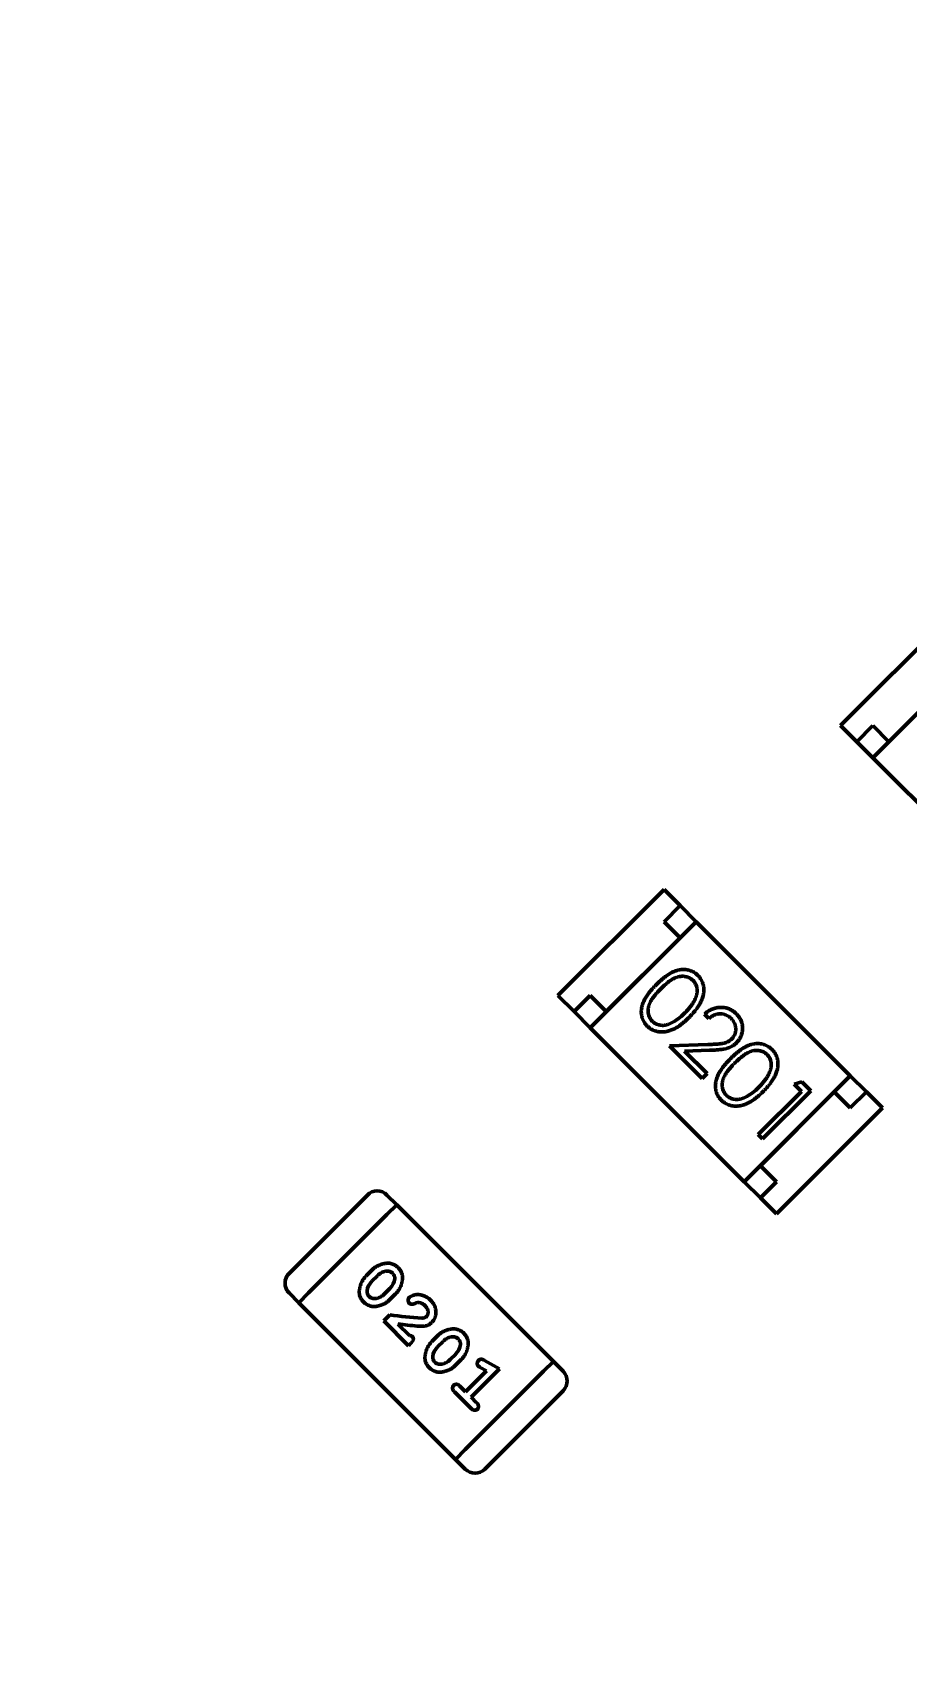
# Model space of a CAD drawing. Header units: millimetres. Extents: x 71 to 428, y 120 to 295.
# Drawn here: x 361.018 to 362.941, y 225.302 to 228.892 of the extents above; entities that cross this region are included whole.
import ezdxf

# ---------------------------------------------------------------- set-up
doc = ezdxf.new("R2010")
doc.units = ezdxf.units.MM
doc.header["$LTSCALE"] = 0.75
doc.layers.add('Visible', color=7, linetype='Continuous', lineweight=50)
doc.layers.add('尺寸标注', color=3, linetype='Continuous')
doc.styles.get("Standard").update_dxf_attribs({"font": 'arial.ttf'})
doc.dimstyles.new('Dim-ISO-25', dxfattribs={"dimtxt": 3.5, "dimasz": 3.5, "dimexe": 2.1, "dimexo": 2.1, "dimgap": 1.4, "dimtad": 1, "dimzin": 12, "dimdsep": 46, "dimtxsty": 'Standard', "dimcen": 0, "dimazin": 3, "dimtp": 0.1, "dimtm": 0.1, "dimtfac": 0.714286, "dimtmove": 0, "dimatfit": 3, "dimfxl": 1, "dimtzin": 12, "dimarcsym": 0})

# ---------------------------------------------------------------- blocks, each defined once
blk = doc.blocks.new('*D139')
at = {"color": 0, "linetype": 'ByBlock', "lineweight": -2}
for p, q in [((354.8964, 258.3129), (354.8964, 264.5936)), ((384.4004, 221.7318), (384.4004, 264.5936)), ((384.4004, 262.4936), (354.8964, 262.4936))]:
    blk.add_line(p, q, dxfattribs=at)
at = {"color": 0, "linetype": 'ByBlock'}
for points in [[(354.8964, 262.4936), (358.3964, 263.0769), (358.3964, 261.9102)], [(384.4004, 262.4936), (380.9004, 263.0769), (380.9004, 261.9102)]]:
    blk.add_solid(points, dxfattribs=at)
at = {"layer": 'Defpoints', "color": 0, "linetype": 'ByBlock'}
for p in [(354.8964, 256.2129), (384.4004, 219.6318)]:
    blk.add_point(p, dxfattribs=at)
at = {"color": 0, "linetype": 'ByBlock', "lineweight": -2, "insert": (369.6484, 265.6806), "char_height": 3.5, "attachment_point": 5}
blk.add_mtext('\\A0;29.5', dxfattribs=at)

msp = doc.modelspace()

# ---------------------------------------------------------------- linework, layer by layer
at = {"layer": 'Visible'}
for p, q in [((362.7966, 227.3663), (363.03, 227.5996)), ((363.1007, 227.5289), (362.8674, 227.2956)), ((362.9027, 227.3309), (363.0653, 227.4936)), ((362.7966, 227.3663), (362.832, 227.3309)), ((362.8674, 227.3663), (362.832, 227.3309)), ((362.9027, 227.3309), (362.8674, 227.3663)), ((362.832, 227.3309), (362.8674, 227.2956)), ((363.2068, 226.9562), (362.8674, 227.2956)), ((362.1743, 226.7719), (362.4077, 227.0053)), ((362.4077, 227.0053), (362.443, 226.9699)), ((362.443, 226.9699), (362.4077, 226.9346)), ((362.4784, 226.9346), (362.443, 226.9699)), ((362.4784, 226.9346), (362.2451, 226.7012)), ((362.4077, 226.9346), (362.443, 226.8992)), ((362.8178, 226.5952), (362.4784, 226.9346)), ((362.2804, 226.7366), (362.443, 226.8992)), ((362.1743, 226.7719), (362.2097, 226.7366)), ((362.2451, 226.7719), (362.2097, 226.7366)), ((362.2804, 226.7366), (362.2451, 226.7719)), ((362.2097, 226.7366), (362.2451, 226.7012)), ((362.5065, 226.7214), (362.497, 226.7309)), ((362.5845, 226.3618), (362.2451, 226.7012)), ((362.4195, 226.6615), (362.5045, 226.6643)), ((362.4916, 226.5895), (362.4195, 226.6615)), ((362.508, 226.6515), (362.4531, 226.6497)), ((362.4531, 226.6497), (362.5024, 226.6003)), ((362.5024, 226.6003), (362.4916, 226.5895)), ((362.8178, 226.5952), (362.5845, 226.3618)), ((362.6942, 226.5772), (362.7113, 226.5819)), ((362.7105, 226.5609), (362.6942, 226.5772)), ((362.7113, 226.5819), (362.7309, 226.5623)), ((362.8532, 226.5598), (362.8178, 226.5952)), ((362.6153, 226.4657), (362.7105, 226.5609)), ((362.6198, 226.3972), (362.7825, 226.5598)), ((362.7309, 226.5623), (362.6248, 226.4562)), ((362.7825, 226.5598), (362.8178, 226.5245)), ((362.8178, 226.5245), (362.8532, 226.5598)), ((362.8885, 226.5245), (362.8532, 226.5598)), ((362.6552, 226.2911), (362.8885, 226.5245)), ((362.6248, 226.4562), (362.6153, 226.4657)), ((362.6552, 226.3618), (362.6198, 226.3972)), ((362.5845, 226.3618), (362.6198, 226.3265)), ((362.6198, 226.3265), (362.6552, 226.3618)), ((361.7546, 226.3328), (361.5822, 226.1603)), ((361.8193, 226.3112), (361.7977, 226.3328)), ((361.7977, 226.2897), (361.8193, 226.3112)), ((361.7977, 226.2897), (361.8193, 226.3112)), ((362.1641, 225.9664), (361.8193, 226.3112)), ((362.6552, 226.2911), (362.6198, 226.3265)), ((361.7977, 226.2897), (361.6253, 226.1172)), ((361.7977, 226.2897), (361.6253, 226.1172)), ((361.752, 226.1549), (361.7645, 226.1675)), ((361.7644, 226.1429), (361.7766, 226.155)), ((361.5822, 226.1172), (361.6038, 226.0957)), ((361.6038, 226.0957), (361.6253, 226.1172)), ((361.6038, 226.0957), (361.6253, 226.1172)), ((361.8044, 226.1272), (361.7922, 226.115)), ((361.8168, 226.1152), (361.8043, 226.1026)), ((361.6038, 226.0957), (361.9486, 225.7508)), ((361.7905, 226.0555), (361.8039, 226.0688)), ((361.845, 226.001), (361.7905, 226.0555)), ((361.8217, 226.0488), (361.8472, 226.0232)), ((361.8506, 226.0066), (361.845, 226.001)), ((361.8966, 226.0103), (361.9091, 226.0228)), ((361.909, 225.9982), (361.9212, 226.0104)), ((361.949, 225.9826), (361.9368, 225.9704)), ((361.9614, 225.9706), (361.9489, 225.958)), ((362.0167, 225.9457), (362.0031, 225.9534)), ((362.0124, 225.9687), (362.0453, 225.9498)), ((362.1641, 225.9664), (362.1426, 225.9448)), ((362.1426, 225.9448), (362.1641, 225.9664)), ((362.1857, 225.9448), (362.1641, 225.9664)), ((361.9702, 225.7724), (362.1426, 225.9448)), ((362.1426, 225.9448), (361.9702, 225.7724)), ((361.9707, 225.8998), (362.0167, 225.9457)), ((362.0453, 225.9498), (361.983, 225.8875)), ((361.983, 225.8631), (361.9463, 225.8998)), ((361.9585, 225.912), (361.9707, 225.8998)), ((361.983, 225.8875), (361.9952, 225.8753)), ((362.0133, 225.7293), (362.1857, 225.9017)), ((361.9702, 225.7724), (361.9486, 225.7508)), ((361.9486, 225.7508), (361.9702, 225.7724)), ((361.9486, 225.7508), (361.9702, 225.7293))]:
    msp.add_line(p, q, dxfattribs=at)
at = {"layer": 'Visible', "extrusion": (0, 0, -1)}
msp.add_circle((-354.8964, 204.496), 47.93, dxfattribs=at)
at = {"layer": 'Visible'}
for centre, radius, start, end in [((362.3729, 226.8104), 0.1113, 296.6443, 316.3671), ((362.5361, 226.6473), 0.1113, 296.6443, 316.3671), ((361.7762, 226.3112), 0.0305, 45, 135), ((361.7883, 226.118), 0.0345, 133.9143, 173.8744), ((361.7802, 226.1523), 0.0348, 313.967, 353.4954), ((361.9082, 226.7341), 0.6732, 261.0869, 267.1373), ((361.9425, 226.9631), 0.9222, 262.4735, 265.1522), ((361.9329, 225.9734), 0.0345, 133.9143, 173.8744), ((361.9248, 226.0077), 0.0348, 313.967, 353.4954), ((362.014, 225.9744), 0.0236, 229.1731, 242.5488), ((362.1641, 225.9233), 0.0305, 315, 45)]:
    msp.add_arc(centre, radius, start, end, dxfattribs=at)
at = {"layer": 'Visible', "extrusion": (0, 0, -1)}
for centre, start, end in [((-361.6038, 226.1388), 315, 45), ((-361.9917, 225.7508), 225, 315)]:
    msp.add_arc(centre, 0.0305, start, end, dxfattribs=at)
at = {"layer": 'Visible'}
for points, knots in [([(362.3909, 226.7961), (362.3926, 226.7978), (362.3959, 226.8011), (362.401, 226.8057), (362.4058, 226.8098), (362.4105, 226.8136), (362.4151, 226.8169), (362.4195, 226.8197), (362.4237, 226.8221), (362.4278, 226.8241), (362.4318, 226.8258), (362.4357, 226.8271), (362.4395, 226.8281), (362.4433, 226.8288), (362.4471, 226.8293), (362.4507, 226.8295), (362.4543, 226.8293), (362.4579, 226.8289), (362.4614, 226.8282), (362.4647, 226.8272), (362.468, 226.8261), (362.4711, 226.8246), (362.4741, 226.823), (362.4769, 226.821), (362.4796, 226.8189), (362.4813, 226.8173), (362.4822, 226.8164)], [0, 0, 0, 0, 0.068595, 0.133246, 0.194313, 0.251279, 0.304513, 0.354235, 0.400481, 0.443411, 0.484015, 0.523252, 0.561042, 0.5979, 0.633518, 0.668314, 0.702496, 0.736685, 0.770293, 0.803437, 0.835913, 0.86846, 0.900847, 0.933467, 0.966258, 1, 1, 1, 1]), ([(362.4716, 226.8053), (362.4704, 226.8064), (362.4679, 226.8086), (362.4636, 226.8112), (362.4587, 226.813), (362.4544, 226.814), (362.4508, 226.8144), (362.448, 226.8145), (362.4451, 226.8143), (362.4423, 226.8139), (362.4393, 226.8133), (362.4364, 226.8124), (362.4334, 226.8113), (362.4303, 226.81), (362.4271, 226.8084), (362.4238, 226.8063), (362.4203, 226.804), (362.4167, 226.8012), (362.4128, 226.7981), (362.4088, 226.7946), (362.4047, 226.7908), (362.4019, 226.7881), (362.4005, 226.7866)], [0, 0, 0, 0, 0.060387, 0.120883, 0.182755, 0.247811, 0.281299, 0.315088, 0.349702, 0.384857, 0.420966, 0.458511, 0.497175, 0.537602, 0.580503, 0.627468, 0.678388, 0.733983, 0.793747, 0.857714, 0.926698, 1, 1, 1, 1]), ([(362.4822, 226.8164), (362.483, 226.8156), (362.4846, 226.8139), (362.4868, 226.8111), (362.4888, 226.8082), (362.4905, 226.8052), (362.492, 226.8021), (362.4932, 226.7988), (362.4942, 226.7954), (362.4948, 226.7919), (362.4953, 226.7883), (362.4954, 226.7846), (362.4953, 226.7808), (362.4949, 226.777), (362.4941, 226.773), (362.4931, 226.769), (362.4917, 226.765), (362.4901, 226.7608), (362.4881, 226.7565), (362.4858, 226.7522), (362.483, 226.7477), (362.4798, 226.7432), (362.4762, 226.7385), (362.4722, 226.7338), (362.4677, 226.7289), (362.4646, 226.7257), (362.463, 226.724)], [0, 0, 0, 0, 0.033788, 0.067194, 0.099862, 0.132567, 0.165151, 0.197913, 0.231319, 0.265083, 0.299255, 0.334399, 0.369943, 0.406284, 0.444064, 0.482998, 0.523354, 0.565537, 0.609613, 0.656391, 0.705885, 0.758325, 0.813832, 0.872795, 0.934722, 1, 1, 1, 1]), ([(362.3707, 226.7049), (362.3698, 226.7058), (362.3682, 226.7075), (362.3661, 226.7102), (362.3641, 226.713), (362.3625, 226.716), (362.361, 226.7191), (362.3599, 226.7223), (362.3589, 226.7256), (362.3582, 226.729), (362.3578, 226.7326), (362.3576, 226.7362), (362.3578, 226.7398), (362.3583, 226.7436), (362.359, 226.7474), (362.36, 226.7512), (362.3614, 226.7552), (362.363, 226.7592), (362.365, 226.7633), (362.3674, 226.7676), (362.3703, 226.772), (362.3736, 226.7766), (362.3773, 226.7813), (362.3814, 226.7861), (362.386, 226.7911), (362.3892, 226.7944), (362.3909, 226.7961)], [0, 0, 0, 0, 0.033787, 0.066622, 0.099285, 0.131361, 0.163585, 0.196104, 0.228902, 0.262158, 0.295991, 0.330218, 0.36506, 0.400951, 0.43762, 0.475708, 0.515381, 0.556414, 0.599765, 0.646424, 0.696431, 0.749782, 0.806573, 0.867436, 0.931887, 1, 1, 1, 1]), ([(362.4005, 226.7866), (362.399, 226.7852), (362.3963, 226.7825), (362.3925, 226.7783), (362.389, 226.7743), (362.3859, 226.7705), (362.3832, 226.7669), (362.3808, 226.7634), (362.3788, 226.7601), (362.3771, 226.7569), (362.3758, 226.7538), (362.3747, 226.7508), (362.3738, 226.7478), (362.3732, 226.7449), (362.3728, 226.742), (362.3726, 226.7392), (362.3727, 226.7364), (362.3731, 226.7327), (362.3741, 226.7284), (362.376, 226.7236), (362.3785, 226.7192), (362.3807, 226.7167), (362.3819, 226.7155)], [0, 0, 0, 0, 0.072951, 0.141584, 0.205926, 0.265301, 0.320597, 0.371817, 0.41879, 0.461699, 0.502134, 0.540804, 0.578181, 0.614297, 0.649678, 0.684299, 0.718359, 0.752081, 0.817652, 0.879722, 0.939966, 1, 1, 1, 1]), ([(362.4535, 226.7336), (362.4548, 226.7349), (362.4572, 226.7374), (362.4607, 226.7412), (362.4639, 226.745), (362.4668, 226.7487), (362.4694, 226.7523), (362.4718, 226.7558), (362.4738, 226.7593), (362.4756, 226.7628), (362.4771, 226.7661), (362.4783, 226.7694), (362.4793, 226.7726), (362.48, 226.7757), (362.4805, 226.7787), (362.4807, 226.7817), (362.4806, 226.7845), (362.4802, 226.7882), (362.4792, 226.7925), (362.4775, 226.7973), (362.4749, 226.8016), (362.4727, 226.804), (362.4716, 226.8053)], [0, 0, 0, 0, 0.065681, 0.128486, 0.188175, 0.245106, 0.299448, 0.350823, 0.399942, 0.446672, 0.491255, 0.533376, 0.573853, 0.612526, 0.649597, 0.685532, 0.720106, 0.753838, 0.818925, 0.880493, 0.940311, 1, 1, 1, 1]), ([(362.497, 226.7309), (362.4983, 226.7321), (362.5009, 226.7344), (362.5051, 226.7375), (362.5094, 226.7401), (362.5138, 226.7422), (362.5184, 226.7439), (362.523, 226.7451), (362.5278, 226.7459), (362.5327, 226.7461), (362.5375, 226.7459), (362.5422, 226.7452), (362.5468, 226.7441), (362.5512, 226.7426), (362.5554, 226.7405), (362.5595, 226.738), (362.5634, 226.7351), (362.5657, 226.7328), (362.567, 226.7317)], [0, 0, 0, 0, 0.068791, 0.135103, 0.198979, 0.261904, 0.323495, 0.385195, 0.446969, 0.509765, 0.572251, 0.633405, 0.693251, 0.752583, 0.812579, 0.873275, 0.93555, 1, 1, 1, 1]), ([(362.463, 226.724), (362.4613, 226.7224), (362.4581, 226.7193), (362.4533, 226.7149), (362.4486, 226.7109), (362.4439, 226.7073), (362.4394, 226.7041), (362.435, 226.7014), (362.4307, 226.6989), (362.4264, 226.697), (362.4223, 226.6954), (362.4183, 226.694), (362.4143, 226.693), (362.4103, 226.6922), (362.4065, 226.6918), (362.4027, 226.6917), (362.399, 226.6918), (362.3953, 226.6922), (362.3918, 226.693), (362.3884, 226.6939), (362.3851, 226.6952), (362.3819, 226.6966), (362.3789, 226.6983), (362.376, 226.7003), (362.3732, 226.7025), (362.3715, 226.7041), (362.3707, 226.7049)], [0, 0, 0, 0, 0.065063, 0.126773, 0.185516, 0.240765, 0.29298, 0.34225, 0.388919, 0.432776, 0.474628, 0.514775, 0.553606, 0.591426, 0.628028, 0.663804, 0.698984, 0.733591, 0.767628, 0.801208, 0.834264, 0.866981, 0.89972, 0.932702, 0.966176, 1, 1, 1, 1]), ([(362.3819, 226.7155), (362.3831, 226.7144), (362.3855, 226.7121), (362.3899, 226.7096), (362.3946, 226.7077), (362.3989, 226.7068), (362.4025, 226.7064), (362.4052, 226.7063), (362.4081, 226.7065), (362.4109, 226.7069), (362.4138, 226.7076), (362.4168, 226.7084), (362.4198, 226.7096), (362.4218, 226.7105), (362.4228, 226.711)], [0, 0, 0, 0, 0.112813, 0.225394, 0.339595, 0.459675, 0.521735, 0.583926, 0.648174, 0.713881, 0.781004, 0.851451, 0.924051, 1, 1, 1, 1]), ([(362.5556, 226.7213), (362.5547, 226.7221), (362.5531, 226.7237), (362.5504, 226.7258), (362.5476, 226.7275), (362.5447, 226.729), (362.5417, 226.7302), (362.5387, 226.731), (362.5355, 226.7316), (362.5322, 226.7318), (362.529, 226.7317), (362.5257, 226.7313), (362.5224, 226.7305), (362.5192, 226.7294), (362.516, 226.7279), (362.5128, 226.726), (362.5096, 226.7239), (362.5076, 226.7222), (362.5065, 226.7214)], [0, 0, 0, 0, 0.064439, 0.126547, 0.186887, 0.245878, 0.304041, 0.362191, 0.420976, 0.48066, 0.5406, 0.600689, 0.661936, 0.724443, 0.789038, 0.856314, 0.926352, 1, 1, 1, 1]), ([(362.5571, 226.6767), (362.5578, 226.6775), (362.5592, 226.679), (362.5609, 226.6814), (362.5625, 226.6839), (362.5637, 226.6866), (362.5646, 226.6894), (362.5652, 226.6923), (362.5656, 226.6954), (362.5656, 226.6986), (362.5654, 226.7018), (362.5649, 226.7049), (362.5641, 226.7079), (362.563, 226.7108), (362.5616, 226.7136), (362.5599, 226.7163), (362.5579, 226.7188), (362.5564, 226.7204), (362.5556, 226.7213)], [0, 0, 0, 0, 0.061965, 0.122122, 0.180988, 0.239933, 0.299906, 0.359989, 0.421776, 0.486576, 0.551535, 0.615018, 0.677259, 0.73973, 0.80305, 0.866495, 0.931973, 1, 1, 1, 1]), ([(362.567, 226.7317), (362.5681, 226.7305), (362.5703, 226.7281), (362.5732, 226.7243), (362.5757, 226.7204), (362.5777, 226.7164), (362.5791, 226.7122), (362.5801, 226.708), (362.5808, 226.7036), (362.5808, 226.6991), (362.5805, 226.6946), (362.5798, 226.6903), (362.5787, 226.6862), (362.5773, 226.6822), (362.5753, 226.6784), (362.5731, 226.6747), (362.5705, 226.6713), (362.5685, 226.6692), (362.5675, 226.6681)], [0, 0, 0, 0, 0.069475, 0.136517, 0.200789, 0.26383, 0.325735, 0.387291, 0.449509, 0.512968, 0.576275, 0.63758, 0.697903, 0.757172, 0.816599, 0.876653, 0.93729, 1, 1, 1, 1]), ([(362.5045, 226.6643), (362.5066, 226.6643), (362.5105, 226.6644), (362.5162, 226.6646), (362.5213, 226.6649), (362.526, 226.6652), (362.5302, 226.6657), (362.5339, 226.6661), (362.5372, 226.6667), (362.5408, 226.6674), (362.5449, 226.6687), (362.5494, 226.6708), (362.5535, 226.6734), (362.5559, 226.6756), (362.5571, 226.6767)], [0, 0, 0, 0, 0.110803, 0.212829, 0.306101, 0.390647, 0.466924, 0.534481, 0.593587, 0.644557, 0.7362, 0.825024, 0.911986, 1, 1, 1, 1]), ([(362.5675, 226.6681), (362.5659, 226.6667), (362.5629, 226.6638), (362.5577, 226.6604), (362.5522, 226.6576), (362.5472, 226.6559), (362.5429, 226.6548), (362.5391, 226.6541), (362.535, 226.6534), (362.5304, 226.6529), (362.5254, 226.6524), (362.52, 226.652), (362.5141, 226.6517), (362.5101, 226.6516), (362.508, 226.6515)], [0, 0, 0, 0, 0.098702, 0.195672, 0.292422, 0.391343, 0.444462, 0.504229, 0.570352, 0.642546, 0.722288, 0.807921, 0.90047, 1, 1, 1, 1]), ([(362.5541, 226.6329), (362.5558, 226.6346), (362.5591, 226.6379), (362.5641, 226.6425), (362.569, 226.6467), (362.5737, 226.6504), (362.5782, 226.6537), (362.5826, 226.6565), (362.5869, 226.659), (362.591, 226.661), (362.5949, 226.6626), (362.5988, 226.6639), (362.6027, 226.6649), (362.6065, 226.6657), (362.6102, 226.6661), (362.6139, 226.6663), (362.6175, 226.6661), (362.6211, 226.6657), (362.6246, 226.665), (362.6279, 226.6641), (362.6311, 226.6629), (362.6342, 226.6614), (362.6372, 226.6598), (362.6401, 226.6579), (362.6428, 226.6557), (362.6445, 226.6541), (362.6453, 226.6533)], [0, 0, 0, 0, 0.068595, 0.133246, 0.194313, 0.251279, 0.304513, 0.354235, 0.400481, 0.443411, 0.484015, 0.523252, 0.561042, 0.5979, 0.633518, 0.668314, 0.702496, 0.736685, 0.770293, 0.803437, 0.835913, 0.86846, 0.900847, 0.933467, 0.966258, 1, 1, 1, 1]), ([(362.6348, 226.6421), (362.6335, 226.6432), (362.6311, 226.6454), (362.6267, 226.648), (362.6219, 226.6498), (362.6176, 226.6508), (362.614, 226.6512), (362.6112, 226.6513), (362.6083, 226.6511), (362.6054, 226.6507), (362.6025, 226.6501), (362.5996, 226.6492), (362.5965, 226.6481), (362.5935, 226.6468), (362.5903, 226.6452), (362.587, 226.6432), (362.5835, 226.6408), (362.5798, 226.638), (362.576, 226.635), (362.572, 226.6315), (362.5678, 226.6276), (362.5651, 226.6249), (362.5636, 226.6235)], [0, 0, 0, 0, 0.060387, 0.120883, 0.182755, 0.247811, 0.281299, 0.315088, 0.349702, 0.384857, 0.420966, 0.458511, 0.497175, 0.537602, 0.580503, 0.627468, 0.678388, 0.733983, 0.793747, 0.857714, 0.926698, 1, 1, 1, 1]), ([(362.6167, 226.5704), (362.6179, 226.5717), (362.6204, 226.5742), (362.6239, 226.578), (362.6271, 226.5818), (362.63, 226.5855), (362.6326, 226.5891), (362.635, 226.5926), (362.637, 226.5962), (362.6388, 226.5996), (362.6402, 226.6029), (362.6415, 226.6062), (362.6425, 226.6094), (362.6432, 226.6125), (362.6437, 226.6155), (362.6438, 226.6185), (362.6438, 226.6213), (362.6434, 226.625), (362.6424, 226.6293), (362.6406, 226.6341), (362.6381, 226.6384), (362.6359, 226.6409), (362.6348, 226.6421)], [0, 0, 0, 0, 0.065681, 0.128486, 0.188175, 0.245106, 0.299448, 0.350823, 0.399942, 0.446672, 0.491255, 0.533376, 0.573853, 0.612526, 0.649597, 0.685532, 0.720106, 0.753838, 0.818925, 0.880493, 0.940311, 1, 1, 1, 1]), ([(362.6453, 226.6533), (362.6462, 226.6524), (362.6478, 226.6507), (362.65, 226.6479), (362.652, 226.6451), (362.6537, 226.642), (362.6551, 226.6389), (362.6563, 226.6356), (362.6573, 226.6322), (362.658, 226.6287), (362.6585, 226.6251), (362.6586, 226.6214), (362.6585, 226.6176), (362.658, 226.6138), (362.6573, 226.6099), (362.6563, 226.6058), (362.6549, 226.6018), (362.6533, 226.5976), (362.6513, 226.5934), (362.649, 226.589), (362.6461, 226.5846), (362.643, 226.58), (362.6393, 226.5753), (362.6353, 226.5706), (362.6309, 226.5657), (362.6278, 226.5625), (362.6262, 226.5609)], [0, 0, 0, 0, 0.033788, 0.067194, 0.099862, 0.132567, 0.165151, 0.197913, 0.231319, 0.265083, 0.299255, 0.334399, 0.369943, 0.406284, 0.444064, 0.482998, 0.523354, 0.565537, 0.609613, 0.656391, 0.705885, 0.758325, 0.813832, 0.872795, 0.934722, 1, 1, 1, 1]), ([(362.5338, 226.5418), (362.533, 226.5426), (362.5314, 226.5443), (362.5292, 226.547), (362.5273, 226.5499), (362.5257, 226.5528), (362.5242, 226.5559), (362.523, 226.5591), (362.5221, 226.5624), (362.5214, 226.5659), (362.521, 226.5694), (362.5208, 226.573), (362.521, 226.5767), (362.5215, 226.5804), (362.5222, 226.5842), (362.5232, 226.5881), (362.5245, 226.592), (362.5262, 226.596), (362.5282, 226.6002), (362.5306, 226.6045), (362.5335, 226.6088), (362.5367, 226.6134), (362.5404, 226.6181), (362.5446, 226.6229), (362.5491, 226.6279), (362.5524, 226.6312), (362.5541, 226.6329)], [0, 0, 0, 0, 0.033787, 0.066622, 0.099285, 0.131361, 0.163585, 0.196104, 0.228902, 0.262158, 0.295991, 0.330218, 0.36506, 0.400951, 0.43762, 0.475708, 0.515381, 0.556414, 0.599765, 0.646424, 0.696431, 0.749782, 0.806573, 0.867436, 0.931887, 1, 1, 1, 1]), ([(362.5636, 226.6235), (362.5622, 226.622), (362.5595, 226.6193), (362.5557, 226.6151), (362.5522, 226.6111), (362.5491, 226.6073), (362.5463, 226.6037), (362.544, 226.6002), (362.5419, 226.5969), (362.5403, 226.5937), (362.539, 226.5906), (362.5379, 226.5876), (362.537, 226.5847), (362.5364, 226.5817), (362.536, 226.5788), (362.5358, 226.576), (362.5359, 226.5732), (362.5363, 226.5695), (362.5373, 226.5652), (362.5392, 226.5604), (362.5417, 226.556), (362.5439, 226.5536), (362.545, 226.5523)], [0, 0, 0, 0, 0.072951, 0.141584, 0.205926, 0.265301, 0.320597, 0.371817, 0.41879, 0.461699, 0.502134, 0.540804, 0.578181, 0.614297, 0.649678, 0.684299, 0.718359, 0.752081, 0.817652, 0.879722, 0.939966, 1, 1, 1, 1]), ([(362.6262, 226.5609), (362.6245, 226.5593), (362.6213, 226.5561), (362.6165, 226.5517), (362.6117, 226.5477), (362.6071, 226.5441), (362.6026, 226.541), (362.5982, 226.5382), (362.5939, 226.5358), (362.5896, 226.5338), (362.5855, 226.5322), (362.5814, 226.5309), (362.5775, 226.5298), (362.5735, 226.5291), (362.5697, 226.5286), (362.5659, 226.5285), (362.5621, 226.5286), (362.5585, 226.5291), (362.555, 226.5298), (362.5516, 226.5307), (362.5483, 226.532), (362.5451, 226.5334), (362.5421, 226.5351), (362.5392, 226.5371), (362.5364, 226.5393), (362.5347, 226.5409), (362.5338, 226.5418)], [0, 0, 0, 0, 0.065063, 0.126773, 0.185516, 0.240765, 0.29298, 0.34225, 0.388919, 0.432776, 0.474628, 0.514775, 0.553606, 0.591426, 0.628028, 0.663804, 0.698984, 0.733591, 0.767628, 0.801208, 0.834264, 0.866981, 0.89972, 0.932702, 0.966176, 1, 1, 1, 1]), ([(362.545, 226.5523), (362.5463, 226.5512), (362.5487, 226.5489), (362.5531, 226.5465), (362.5578, 226.5445), (362.5621, 226.5436), (362.5656, 226.5432), (362.5684, 226.5431), (362.5712, 226.5433), (362.5741, 226.5437), (362.577, 226.5444), (362.58, 226.5453), (362.583, 226.5464), (362.585, 226.5473), (362.586, 226.5478)], [0, 0, 0, 0, 0.112813, 0.225394, 0.339595, 0.459675, 0.521735, 0.583926, 0.648174, 0.713881, 0.781004, 0.851451, 0.924051, 1, 1, 1, 1]), ([(361.7645, 226.1675), (361.7655, 226.1684), (361.7673, 226.1702), (361.7704, 226.1726), (361.7736, 226.1748), (361.7771, 226.1767), (361.7807, 226.1784), (361.7845, 226.1799), (361.7884, 226.1811), (361.7925, 226.1821), (361.7967, 226.1827), (361.8007, 226.1829), (361.8047, 226.1825), (361.8085, 226.1816), (361.8121, 226.1802), (361.8156, 226.1783), (361.819, 226.1759), (361.8211, 226.174), (361.8221, 226.173)], [0, 0, 0, 0, 0.00000392332, 0.00000781989, 0.00001171272, 0.00001567896, 0.00001965637, 0.0000237297, 0.00002787662, 0.00003216055, 0.00003639187, 0.00004045616, 0.00004438048, 0.00004824611, 0.00005213167, 0.00005611832, 0.00006024496, 0.00006456571, 0.00006456571, 0.00006456571, 0.00006456571]), ([(361.8221, 226.173), (361.8232, 226.1718), (361.8254, 226.1695), (361.828, 226.1657), (361.8301, 226.1618), (361.8312, 226.1585), (361.8317, 226.1557), (361.832, 226.1534), (361.832, 226.1511), (361.8319, 226.1486), (361.8316, 226.1459), (361.8311, 226.1431), (361.8305, 226.1401), (361.8297, 226.137), (361.8287, 226.134), (361.8275, 226.1309), (361.8262, 226.128), (361.8247, 226.1252), (361.8229, 226.1225), (361.8211, 226.1199), (361.819, 226.1175), (361.8176, 226.1159), (361.8168, 226.1152)], [0, 0, 0, 0, 0.0000049509, 0.00000956577, 0.00001394934, 0.00001814864, 0.00002029821, 0.00002254065, 0.00002494766, 0.00002747925, 0.00003018326, 0.00003308541, 0.00003612424, 0.00003937499, 0.00004267473, 0.00004595618, 0.00004918637, 0.00005240085, 0.00005560716, 0.00005880481, 0.00006204786, 0.00006530354, 0.00006530354, 0.00006530354, 0.00006530354]), ([(361.7466, 226.0972), (361.7455, 226.0984), (361.7433, 226.1007), (361.7407, 226.1045), (361.7386, 226.1084), (361.7375, 226.1118), (361.737, 226.1146), (361.7368, 226.1168), (361.7367, 226.1192), (361.7368, 226.1217), (361.7372, 226.1244), (361.7376, 226.1272), (361.7383, 226.1301), (361.7391, 226.1331), (361.7401, 226.1362), (361.7413, 226.1392), (361.7426, 226.1421), (361.7442, 226.1449), (361.7459, 226.1476), (361.7477, 226.1501), (361.7498, 226.1526), (361.7512, 226.1541), (361.752, 226.1549)], [0, 0, 0, 0, 0.00000497342, 0.0000096394, 0.00001402095, 0.00001825168, 0.00002037965, 0.00002265599, 0.00002504403, 0.00002759278, 0.00003028011, 0.00003314629, 0.00003618373, 0.00003942054, 0.00004270743, 0.0000459775, 0.00004918291, 0.00005238891, 0.00005556952, 0.00005878627, 0.00006197839, 0.00006523258, 0.00006523258, 0.00006523258, 0.00006523258]), ([(361.7766, 226.155), (361.7773, 226.1558), (361.7789, 226.1572), (361.7812, 226.1591), (361.7837, 226.1608), (361.7863, 226.1622), (361.7889, 226.1634), (361.7916, 226.1643), (361.7943, 226.165), (361.7962, 226.1652), (361.7971, 226.1653)], [0, 0, 0, 0, 0.00000318492, 0.00000626087, 0.00000925103, 0.00001217896, 0.00001502895, 0.00001784239, 0.00002067728, 0.00002351442, 0.00002351442, 0.00002351442, 0.00002351442]), ([(361.7971, 226.1653), (361.7977, 226.1653), (361.7989, 226.1654), (361.8007, 226.1653), (361.8024, 226.165), (361.8041, 226.1645), (361.8057, 226.1639), (361.8072, 226.163), (361.8086, 226.1619), (361.8095, 226.1611), (361.8099, 226.1607)], [0, 0, 0, 0, 0.00000183944, 0.00000361127, 0.00000533318, 0.000007034, 0.00000875084, 0.00001047589, 0.00001226209, 0.00001410398, 0.00001410398, 0.00001410398, 0.00001410398]), ([(361.8099, 226.1607), (361.8111, 226.1594), (361.8128, 226.1577), (361.8143, 226.1538), (361.8146, 226.1528), (361.8149, 226.1503), (361.8149, 226.1494), (361.8148, 226.1483)], [-0.001290056, -0.001290056, -0.001290056, -0.001290056, -0.000574455, -0.000574455, -0.000312129, -0.000312129, 0, 0, 0, 0]), ([(361.8043, 226.1026), (361.8033, 226.1017), (361.8014, 226.0999), (361.7984, 226.0975), (361.7951, 226.0953), (361.7917, 226.0933), (361.7881, 226.0917), (361.7843, 226.0902), (361.7803, 226.089), (361.7762, 226.088), (361.7721, 226.0873), (361.768, 226.0872), (361.7641, 226.0876), (361.7603, 226.0885), (361.7566, 226.0899), (361.7531, 226.0918), (361.7497, 226.0942), (361.7477, 226.0962), (361.7466, 226.0972)], [0, 0, 0, 0, 0.00000392684, 0.00000785143, 0.00001177672, 0.00001571618, 0.00001972871, 0.00002380569, 0.00002796783, 0.00003225561, 0.00003649073, 0.00004054073, 0.00004446857, 0.0000483457, 0.00005223474, 0.00005622497, 0.00006035531, 0.00006470459, 0.00006470459, 0.00006470459, 0.00006470459]), ([(361.7589, 226.1094), (361.7577, 226.1106), (361.756, 226.1123), (361.7545, 226.1162), (361.7542, 226.1173), (361.7539, 226.1196), (361.754, 226.1207), (361.754, 226.1217)], [-0.00130772, -0.00130772, -0.00130772, -0.00130772, -0.000568367, -0.000568367, -0.000303346, -0.000303346, 0, 0, 0, 0]), ([(361.7717, 226.1048), (361.7711, 226.1047), (361.7699, 226.1046), (361.7681, 226.1048), (361.7664, 226.1051), (361.7647, 226.1055), (361.7632, 226.1062), (361.7617, 226.1071), (361.7602, 226.1081), (361.7593, 226.1089), (361.7589, 226.1094)], [0, 0, 0, 0, 0.0000018202, 0.00000358945, 0.00000532878, 0.00000700563, 0.00000871996, 0.00001041883, 0.00001217822, 0.00001401743, 0.00001401743, 0.00001401743, 0.00001401743]), ([(361.7922, 226.115), (361.7915, 226.1143), (361.7899, 226.1129), (361.7876, 226.1109), (361.7851, 226.1093), (361.7825, 226.1079), (361.7799, 226.1067), (361.7772, 226.1058), (361.7745, 226.1051), (361.7726, 226.1049), (361.7717, 226.1048)], [0, 0, 0, 0, 0.00000318535, 0.00000626171, 0.00000925226, 0.0000121569, 0.00001503035, 0.00001784417, 0.00002067944, 0.00002351696, 0.00002351696, 0.00002351696, 0.00002351696]), ([(361.8468, 226.0949), (361.8464, 226.0953), (361.8456, 226.0961), (361.8449, 226.0977), (361.8443, 226.0993), (361.8442, 226.101), (361.8443, 226.1028), (361.8447, 226.1044), (361.8455, 226.1059), (361.8462, 226.1067), (361.8465, 226.1071)], [0, 0, 0, 0, 0.00000173224, 0.00000338557, 0.00000506021, 0.00000680672, 0.00000853127, 0.00001015356, 0.00001173733, 0.00001335086, 0.00001335086, 0.00001335086, 0.00001335086]), ([(361.8465, 226.1071), (361.8472, 226.1077), (361.8487, 226.1089), (361.8515, 226.1104), (361.8549, 226.1117), (361.8588, 226.1129), (361.8631, 226.1136), (361.8676, 226.1137), (361.8722, 226.1131), (361.8769, 226.1119), (361.8815, 226.1101), (361.8858, 226.1078), (361.8899, 226.1049), (361.8924, 226.1026), (361.8936, 226.1015)], [0, 0, 0, 0, 0.00000270097, 0.00000585083, 0.00000944726, 0.00001361474, 0.00001806426, 0.00002254117, 0.00002715344, 0.00003199017, 0.00003694194, 0.00004188211, 0.00004685466, 0.00005196179, 0.00005196179, 0.00005196179, 0.00005196179]), ([(361.867, 226.096), (361.8662, 226.096), (361.8647, 226.096), (361.8624, 226.0955), (361.8599, 226.0947), (361.8583, 226.0939), (361.8574, 226.0935)], [0, 0, 0, 0, 0.000002175077, 0.000004534679, 0.00000710803, 0.00000994851, 0.00000994851, 0.00000994851, 0.00000994851]), ([(361.8813, 226.0893), (361.8797, 226.0909), (361.8779, 226.0926), (361.8712, 226.0957), (361.8685, 226.0959), (361.867, 226.096)], [0, 0, 0, 0, 0.000683895, 0.000683895, 0.001354625, 0.001354625, 0.001354625, 0.001354625]), ([(361.8936, 226.1015), (361.8945, 226.1005), (361.8963, 226.0986), (361.8987, 226.0957), (361.9006, 226.0926), (361.9023, 226.0895), (361.9036, 226.0862), (361.9046, 226.0829), (361.9052, 226.0795), (361.9055, 226.076), (361.9055, 226.0726), (361.9052, 226.0693), (361.9045, 226.0661), (361.9035, 226.0631), (361.9022, 226.0602), (361.9006, 226.0574), (361.8987, 226.0548), (361.8971, 226.0532), (361.8964, 226.0524)], [0, 0, 0, 0, 0.00000396152, 0.00000777318, 0.00001144186, 0.00001501091, 0.00001850341, 0.0000219689, 0.00002545535, 0.0000289496, 0.00003241385, 0.00003575633, 0.00003900914, 0.00004220711, 0.00004540995, 0.00004860867, 0.00005188381, 0.00005525319, 0.00005525319, 0.00005525319, 0.00005525319]), ([(361.8574, 226.0935), (361.8569, 226.0933), (361.8559, 226.0928), (361.8544, 226.0924), (361.8529, 226.0921), (361.8515, 226.0922), (361.8503, 226.0926), (361.849, 226.0931), (361.8479, 226.0939), (361.8472, 226.0945), (361.8468, 226.0949)], [0, 0, 0, 0, 0.00000176971, 0.00000333785, 0.00000478827, 0.00000612499, 0.00000741067, 0.00000872109, 0.00001009523, 0.00001156844, 0.00001156844, 0.00001156844, 0.00001156844]), ([(361.8746, 226.0618), (361.8757, 226.0618), (361.8777, 226.062), (361.8806, 226.0626), (361.883, 226.0637), (361.8842, 226.0647), (361.8848, 226.0653)], [0, 0, 0, 0, 0.00000327363, 0.00000614506, 0.00000868134, 0.00001102863, 0.00001102863, 0.00001102863, 0.00001102863]), ([(361.8848, 226.0653), (361.8854, 226.066), (361.8866, 226.0674), (361.8878, 226.07), (361.8883, 226.073), (361.8883, 226.0763), (361.8876, 226.0797), (361.8862, 226.083), (361.8841, 226.0863), (361.8823, 226.0883), (361.8813, 226.0893)], [0, 0, 0, 0, 0.00000276995, 0.00000554886, 0.00000847062, 0.00001170472, 0.00001512547, 0.00001868094, 0.00002249375, 0.00002666224, 0.00002666224, 0.00002666224, 0.00002666224]), ([(361.8964, 226.0524), (361.8956, 226.0516), (361.8939, 226.05), (361.8912, 226.0481), (361.8883, 226.0465), (361.8858, 226.0455), (361.8835, 226.0448), (361.8816, 226.0444), (361.8794, 226.0441), (361.8769, 226.044), (361.8742, 226.0439), (361.8712, 226.0439), (361.8679, 226.044), (361.8657, 226.0441), (361.8645, 226.0442)], [0, 0, 0, 0, 0.00000342014, 0.00000675686, 0.0000100548, 0.00001336016, 0.00001511038, 0.00001710808, 0.00001935068, 0.00002182599, 0.00002457522, 0.00002758559, 0.00003084269, 0.00003438436, 0.00003438436, 0.00003438436, 0.00003438436]), ([(361.9091, 226.0228), (361.9101, 226.0237), (361.912, 226.0255), (361.915, 226.028), (361.9183, 226.0302), (361.9217, 226.0321), (361.9253, 226.0338), (361.9291, 226.0352), (361.9331, 226.0365), (361.9371, 226.0375), (361.9413, 226.0381), (361.9454, 226.0383), (361.9493, 226.0379), (361.9531, 226.037), (361.9567, 226.0356), (361.9602, 226.0337), (361.9636, 226.0313), (361.9657, 226.0294), (361.9667, 226.0284)], [0, 0, 0, 0, 0.00000392332, 0.00000781989, 0.00001171272, 0.00001567896, 0.00001965637, 0.0000237297, 0.00002787662, 0.00003216055, 0.00003639187, 0.00004045616, 0.00004438048, 0.00004824611, 0.00005213167, 0.00005611832, 0.00006024496, 0.00006456571, 0.00006456571, 0.00006456571, 0.00006456571]), ([(361.9667, 226.0284), (361.9678, 226.0272), (361.97, 226.0249), (361.9726, 226.0211), (361.9747, 226.0172), (361.9758, 226.0138), (361.9763, 226.0111), (361.9766, 226.0088), (361.9766, 226.0065), (361.9765, 226.0039), (361.9762, 226.0013), (361.9757, 225.9985), (361.9751, 225.9955), (361.9743, 225.9924), (361.9733, 225.9893), (361.9721, 225.9863), (361.9708, 225.9834), (361.9693, 225.9806), (361.9675, 225.9779), (361.9657, 225.9753), (361.9637, 225.9729), (361.9622, 225.9713), (361.9614, 225.9706)], [0, 0, 0, 0, 0.0000049509, 0.00000956577, 0.00001394934, 0.00001814864, 0.00002029821, 0.00002254065, 0.00002494766, 0.00002747925, 0.00003018326, 0.00003308541, 0.00003612424, 0.00003937499, 0.00004267473, 0.00004595618, 0.00004918637, 0.00005240085, 0.00005560716, 0.00005880481, 0.00006204786, 0.00006530354, 0.00006530354, 0.00006530354, 0.00006530354]), ([(361.8472, 226.0232), (361.8479, 226.0233), (361.8491, 226.0233), (361.8508, 226.023), (361.8523, 226.0225), (361.853, 226.0219), (361.8534, 226.0216)], [0, 0, 0, 0, 0.000001979447, 0.000003689122, 0.000005162448, 0.000006502727, 0.000006502727, 0.000006502727, 0.000006502727]), ([(361.8534, 226.0216), (361.8538, 226.0211), (361.8546, 226.0202), (361.8554, 226.0186), (361.8559, 226.0169), (361.8559, 226.015), (361.8554, 226.013), (361.8543, 226.011), (361.8527, 226.0088), (361.8513, 226.0073), (361.8506, 226.0066)], [0, 0, 0, 0, 0.00000187764, 0.00000361327, 0.00000531251, 0.0000070813, 0.00000902226, 0.00001129545, 0.00001397833, 0.00001713871, 0.00001713871, 0.00001713871, 0.00001713871]), ([(361.8912, 225.9526), (361.8901, 225.9537), (361.8879, 225.9561), (361.8853, 225.9599), (361.8832, 225.9638), (361.8821, 225.9672), (361.8816, 225.97), (361.8814, 225.9722), (361.8813, 225.9746), (361.8815, 225.9771), (361.8818, 225.9797), (361.8823, 225.9825), (361.8829, 225.9855), (361.8837, 225.9885), (361.8847, 225.9916), (361.8859, 225.9946), (361.8872, 225.9975), (361.8888, 226.0003), (361.8905, 226.003), (361.8923, 226.0055), (361.8944, 226.008), (361.8958, 226.0095), (361.8966, 226.0103)], [0, 0, 0, 0, 0.00000497342, 0.0000096394, 0.00001402095, 0.00001825168, 0.00002037965, 0.00002265599, 0.00002504403, 0.00002759278, 0.00003028011, 0.00003314629, 0.00003618373, 0.00003942054, 0.00004270743, 0.0000459775, 0.00004918291, 0.00005238891, 0.00005556952, 0.00005878627, 0.00006197839, 0.00006523258, 0.00006523258, 0.00006523258, 0.00006523258]), ([(361.9212, 226.0104), (361.922, 226.0111), (361.9235, 226.0126), (361.9258, 226.0145), (361.9283, 226.0162), (361.9309, 226.0176), (361.9335, 226.0188), (361.9362, 226.0197), (361.9389, 226.0203), (361.9408, 226.0206), (361.9417, 226.0207)], [0, 0, 0, 0, 0.00000318492, 0.00000626087, 0.00000925103, 0.00001217896, 0.00001502895, 0.00001784239, 0.00002067728, 0.00002351442, 0.00002351442, 0.00002351442, 0.00002351442]), ([(361.9417, 226.0207), (361.9423, 226.0207), (361.9435, 226.0208), (361.9453, 226.0207), (361.947, 226.0204), (361.9487, 226.0199), (361.9503, 226.0192), (361.9518, 226.0184), (361.9532, 226.0173), (361.9541, 226.0165), (361.9546, 226.016)], [0, 0, 0, 0, 0.00000183944, 0.00000361127, 0.00000533318, 0.000007034, 0.00000875084, 0.00001047589, 0.00001226209, 0.00001410398, 0.00001410398, 0.00001410398, 0.00001410398]), ([(361.9546, 226.016), (361.9558, 226.0148), (361.9574, 226.0131), (361.9589, 226.0092), (361.9592, 226.0082), (361.9595, 226.0057), (361.9595, 226.0048), (361.9594, 226.0037)], [-0.001290056, -0.001290056, -0.001290056, -0.001290056, -0.000574455, -0.000574455, -0.000312129, -0.000312129, 0, 0, 0, 0]), ([(361.9489, 225.958), (361.9479, 225.9571), (361.946, 225.9553), (361.943, 225.9529), (361.9397, 225.9507), (361.9363, 225.9487), (361.9327, 225.947), (361.9289, 225.9456), (361.9249, 225.9444), (361.9208, 225.9434), (361.9167, 225.9427), (361.9126, 225.9426), (361.9087, 225.943), (361.9049, 225.9439), (361.9012, 225.9453), (361.8977, 225.9472), (361.8943, 225.9496), (361.8923, 225.9516), (361.8912, 225.9526)], [0, 0, 0, 0, 0.00000392684, 0.00000785143, 0.00001177672, 0.00001571618, 0.00001972871, 0.00002380569, 0.00002796783, 0.00003225561, 0.00003649073, 0.00004054073, 0.00004446857, 0.0000483457, 0.00005223474, 0.00005622497, 0.00006035531, 0.00006470459, 0.00006470459, 0.00006470459, 0.00006470459]), ([(361.9035, 225.9648), (361.9022, 225.9661), (361.9006, 225.9677), (361.8991, 225.9716), (361.8988, 225.9727), (361.8985, 225.975), (361.8986, 225.9761), (361.8987, 225.9771)], [-0.001302871, -0.001302871, -0.001302871, -0.001302871, -0.000568367, -0.000568367, -0.000303346, -0.000303346, 0, 0, 0, 0]), ([(361.9163, 225.9602), (361.9157, 225.9601), (361.9145, 225.96), (361.9127, 225.9602), (361.911, 225.9604), (361.9093, 225.9609), (361.9078, 225.9616), (361.9063, 225.9625), (361.9048, 225.9635), (361.904, 225.9643), (361.9035, 225.9648)], [0, 0, 0, 0, 0.0000018202, 0.00000358945, 0.00000532878, 0.00000700563, 0.00000871996, 0.00001041883, 0.00001217822, 0.00001401743, 0.00001401743, 0.00001401743, 0.00001401743]), ([(361.9368, 225.9704), (361.9361, 225.9697), (361.9346, 225.9683), (361.9322, 225.9663), (361.9297, 225.9647), (361.9271, 225.9633), (361.9245, 225.9621), (361.9218, 225.9612), (361.9191, 225.9605), (361.9172, 225.9603), (361.9163, 225.9602)], [0, 0, 0, 0, 0.00000318535, 0.00000626171, 0.00000925226, 0.0000121569, 0.00001503035, 0.00001784417, 0.00002067944, 0.00002351696, 0.00002351696, 0.00002351696, 0.00002351696]), ([(361.9985, 225.9565), (361.9982, 225.9569), (361.9975, 225.9576), (361.9968, 225.9591), (361.9965, 225.9606), (361.9965, 225.9623), (361.9967, 225.964), (361.9974, 225.9657), (361.9983, 225.9673), (361.9991, 225.9682), (361.9995, 225.9686)], [0, 0, 0, 0, 0.00000155142, 0.00000307615, 0.00000463796, 0.00000633435, 0.00000808701, 0.00000980672, 0.0000115757, 0.0000134416, 0.0000134416, 0.0000134416, 0.0000134416]), ([(361.9995, 225.9686), (361.9999, 225.969), (362.0007, 225.9697), (362.002, 225.9706), (362.0033, 225.9711), (362.0047, 225.9714), (362.0063, 225.9713), (362.0081, 225.9708), (362.0102, 225.9699), (362.0116, 225.9691), (362.0124, 225.9687)], [0, 0, 0, 0, 0.0000016554, 0.00000317637, 0.00000457095, 0.00000589892, 0.0000073621, 0.00000919188, 0.00001140337, 0.00001403183, 0.00001403183, 0.00001403183, 0.00001403183]), ([(361.9446, 225.9137), (361.945, 225.9141), (361.9459, 225.9149), (361.9475, 225.9157), (361.9491, 225.9162), (361.9509, 225.9163), (361.9527, 225.9159), (361.9546, 225.9151), (361.9566, 225.9138), (361.9578, 225.9126), (361.9585, 225.912)], [0, 0, 0, 0, 0.00000181765, 0.00000352748, 0.00000518059, 0.00000689671, 0.00000874178, 0.00001077158, 0.00001311671, 0.00001578619, 0.00001578619, 0.00001578619, 0.00001578619]), ([(361.9463, 225.8998), (361.9456, 225.9004), (361.9445, 225.9016), (361.9432, 225.9036), (361.9423, 225.9055), (361.9419, 225.9074), (361.9421, 225.9091), (361.9425, 225.9108), (361.9434, 225.9123), (361.9442, 225.9132), (361.9446, 225.9137)], [0, 0, 0, 0, 0.00000267139, 0.0000050182, 0.00000704044, 0.00000888684, 0.00001060418, 0.00001227988, 0.00001399093, 0.00001580988, 0.00001580988, 0.00001580988, 0.00001580988]), ([(361.9969, 225.8614), (361.9964, 225.861), (361.9955, 225.8602), (361.994, 225.8594), (361.9923, 225.8589), (361.9906, 225.8588), (361.9887, 225.8591), (361.9868, 225.86), (361.9848, 225.8613), (361.9836, 225.8624), (361.983, 225.8631)], [0, 0, 0, 0, 0.00000180137, 0.00000349589, 0.00000515538, 0.00000687211, 0.0000086808, 0.0000106835, 0.00001300762, 0.0000156532, 0.0000156532, 0.0000156532, 0.0000156532]), ([(361.9952, 225.8753), (361.9958, 225.8746), (361.997, 225.8734), (361.9983, 225.8715), (361.9991, 225.8695), (361.9995, 225.8677), (361.9994, 225.8659), (361.9989, 225.8643), (361.9981, 225.8627), (361.9973, 225.8618), (361.9969, 225.8614)], [0, 0, 0, 0, 0.00000266875, 0.00000501324, 0.00000704249, 0.00000886703, 0.0000105988, 0.00001225146, 0.00001396082, 0.00001577798, 0.00001577798, 0.00001577798, 0.00001577798])]:
    msp.add_open_spline(points, degree=3, knots=knots, dxfattribs=at)

# ---------------------------------------------------------------- dimensions: what is measured, and where the dimension line sits
at = {"layer": '尺寸标注'}
dim = msp.add_linear_dim(base=(354.8964, 262.4936), p1=(384.4004, 219.6318), p2=(354.8964, 256.2129), dimstyle='Dim-ISO-25', dxfattribs=at)
dim.commit()
dim.dimension.update_dxf_attribs({"geometry": '*D139', "text_midpoint": (369.6484, 265.6806)})

doc.saveas('drawing.dxf')
